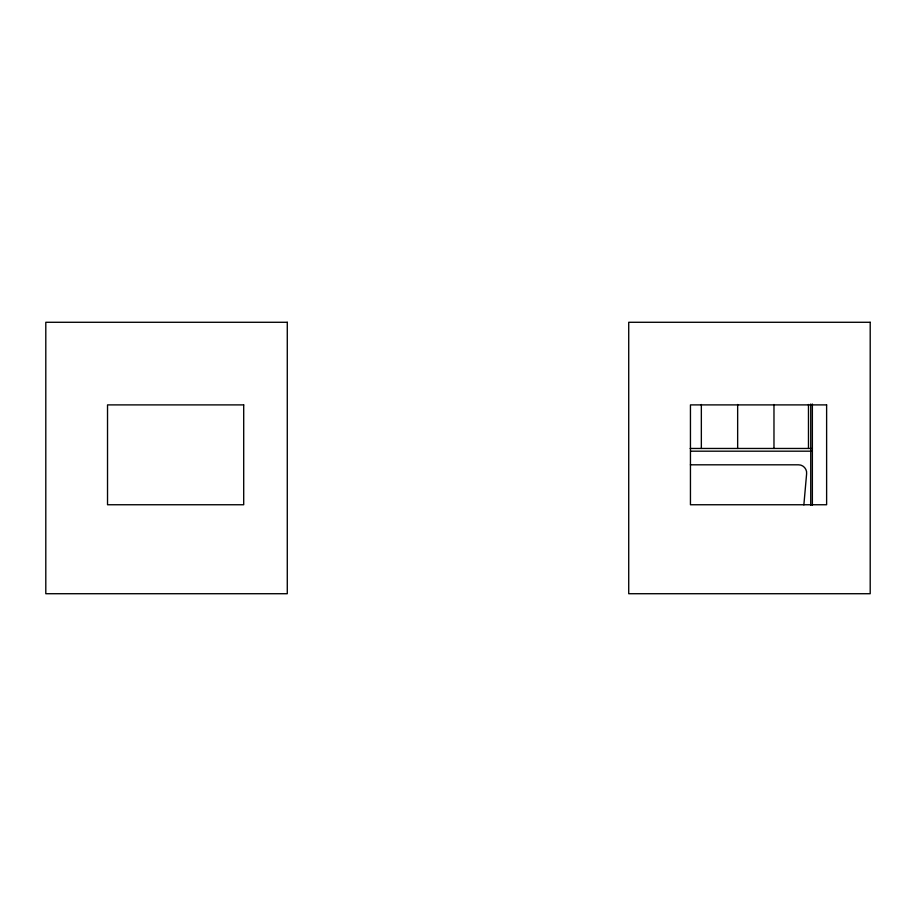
<?xml version="1.0" encoding="UTF-8"?>
<svg xmlns="http://www.w3.org/2000/svg" width="916" height="916" viewBox="0 0 916 916"><rect width="100%" height="100%" fill="white"/><g stroke="black" fill="none" stroke-linecap="round" stroke-linejoin="round"><path stroke-width="1.37" d="M803.859 504.911L806.607 473.893C807.248 469.164 803.252 464.675 798.477 464.813L690.389 464.813M690.172 448.462L811.267 448.462M690.664 451.187L811.759 451.187M812.366 404.025L812.366 505.288M810.74 404.025L810.74 505.288M808.473 404.494L808.473 448.462M773.974 404.494L773.974 448.462M737.655 404.494L737.655 448.462M701.347 404.494L701.347 448.462M287.281 322.283L45.8 322.283L45.8 593.717L287.281 593.717L287.281 322.283M870.2 322.283L628.72 322.283L628.72 593.717L870.2 593.717L870.2 322.283M243.702 404.895L107.527 404.895L107.527 504.75L243.702 504.75L243.702 404.895M826.621 404.895L690.446 404.895L690.446 504.75L826.621 504.75L826.621 404.895"/></g></svg>
